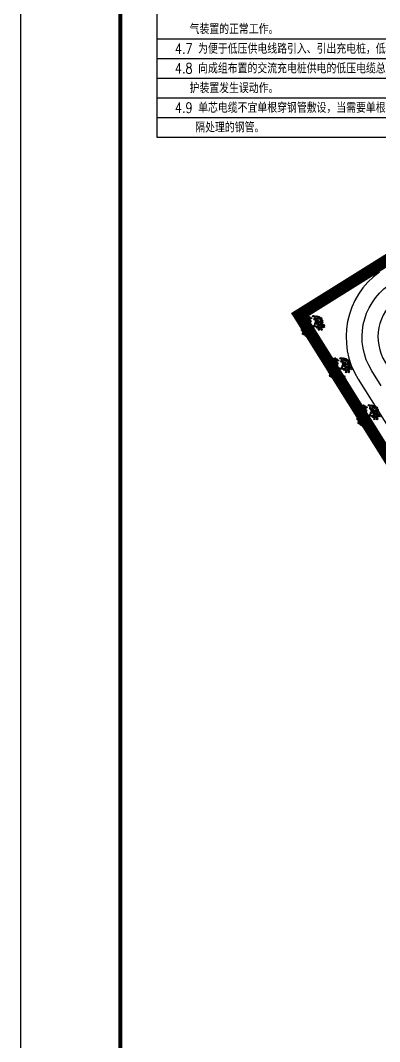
# Model space of a CAD drawing. Extents: x -809667 to 586099, y 3084146 to 3634412.
# Drawn here: x 381084.4 to 381129.4, y 3086078.9 to 3086207 of the extents above; entities that cross this region are included whole.
import ezdxf

# ---------------------------------------------------------------- set-up
doc = ezdxf.new("R2010")
doc.units = 0
doc.header["$LTSCALE"] = 0.5
doc.layers.get('0').update_dxf_attribs({"linetype": 'CONTINUOUS'})
for name, color, linetype in [('EQUIP-箱柜', 3, 'CONTINUOUS'), ('PUB_TITLE', 4, 'CONTINUOUS'), ('乔木', 84, 'CONTINUOUS'), ('文字', 7, 'CONTINUOUS')]:
    doc.layers.add(name, color=color, linetype=linetype)
doc.styles.add('_TEL_DIM', font='SIMPLEX', dxfattribs={"width": 0.8, "height": 3.5, "bigfont": 'HZTXT'})

# ---------------------------------------------------------------- blocks, each defined once
blk = doc.blocks.new('gc125')
at = {"color": 0}
blk.add_line((0, 0.8), (0, 2.2), dxfattribs=at)
blk.add_circle((0, 0), 0.8, dxfattribs=at)
blk = doc.blocks.new('幌伞枫')
at = {"layer": '乔木', "color": 0}
for p, q in [((-677, 937), (-604, 995)), ((-604, 995), (-531, 966)), ((-531, 995), (-450, 1054)), ((-523, 937), (-531, 995)), ((-450, 1054), (-384, 1025)), ((-384, 1025), (-450, 929)), ((-9, 966), (27, 1054)), ((27, 1054), (101, 1061)), ((101, 1061), (86, 944)), ((123, 966), (145, 1032)), ((145, 1032), (203, 1025)), ((203, 1025), (247, 937)), ((247, 937), (284, 1025)), ((284, 1025), (365, 1032)), ((365, 1032), (350, 915)), ((380, 937), (409, 1003)), ((409, 1003), (468, 995)), ((424, 900), (460, 988)), ((460, 988), (534, 995)), ((468, 995), (504, 900)), ((534, 995), (519, 878)), ((-1125, 166), (-1059, 195)), ((-1125, 63), (-1125, 166)), ((-1074, 34), (-1125, 63)), ((-1081, 320), (-1015, 357)), ((-1081, 217), (-1081, 320)), ((-1030, 188), (-1081, 217)), ((-1022, 85), (-1074, 34)), ((-1059, 195), (-1022, 85)), ((-1044, -10), (-986, 92)), ((-1037, 489), (-971, 525)), ((-1037, 393), (-1037, 489)), ((-986, 364), (-1037, 393)), ((-978, 239), (-1030, 188)), ((-1015, 357), (-978, 239)), ((-993, 643), (-927, 680)), ((-993, 548), (-993, 643)), ((-942, 518), (-993, 548)), ((-934, 408), (-986, 364)), ((-986, 92), (-912, 92)), ((-971, 525), (-934, 408)), ((-898, 34), (-971, -32)), ((-956, 320), (-898, 423)), ((-883, 291), (-956, 320)), ((-890, 570), (-942, 518)), ((-927, 680), (-890, 570)), ((-927, 195), (-861, 225)), ((-927, 92), (-927, 195)), ((-876, 63), (-927, 92)), ((-912, 92), (-898, 34)), ((-898, 423), (-824, 423)), ((-883, 349), (-817, 386)), ((-810, 364), (-883, 291)), ((-883, 247), (-883, 349)), ((-832, 217), (-883, 247)), ((-824, 114), (-876, 63)), ((-861, 225), (-824, 114)), ((-846, 19), (-788, 122)), ((-773, -3), (-846, 19)), ((-780, 269), (-832, 217)), ((-824, 423), (-810, 364)), ((-817, 518), (-699, 533)), ((-795, 445), (-817, 518)), ((-817, 386), (-780, 269)), ((-810, 628), (-736, 687)), ((-802, 570), (-810, 628)), ((-736, 562), (-802, 570)), ((-699, 430), (-795, 445)), ((-788, 122), (-714, 122)), ((-773, 203), (-655, 217)), ((-751, 129), (-773, 203)), ((-699, 63), (-773, -3)), ((-758, 313), (-685, 371)), ((-751, 254), (-758, 313)), ((-685, 247), (-751, 254)), ((-648, 114), (-751, 129)), ((-736, 687), (-663, 658)), ((-663, 658), (-736, 562)), ((-714, 122), (-699, 63)), ((-699, 533), (-663, 474)), ((-663, 474), (-699, 430)), ((-685, 826), (-567, 841)), ((-663, 753), (-685, 826)), ((-685, 371), (-619, 342)), ((-619, 342), (-685, 247)), ((-670, 878), (-677, 937)), ((-604, 870), (-670, 878)), ((-567, 738), (-663, 753)), ((-663, 687), (-582, 746)), ((-655, 628), (-663, 687)), ((-582, 614), (-655, 628)), ((-655, 217), (-611, 158)), ((-611, 158), (-648, 114)), ((-531, 129), (-641, 203)), ((-531, 195), (-633, 254)), ((-611, 371), (-531, 430)), ((-604, 313), (-611, 371)), ((-531, 966), (-604, 870)), ((-538, 305), (-604, 313)), ((-582, 746), (-516, 716)), ((-516, 716), (-582, 614)), ((-567, 841), (-531, 782)), ((-531, 782), (-567, 738)), ((-545, 709), (-428, 724)), ((-523, 636), (-545, 709)), ((-465, 401), (-538, 305)), ((-531, 819), (-457, 878)), ((-523, 760), (-531, 819)), ((-531, 430), (-465, 401)), ((-252, 158), (-531, 195)), ((-259, 85), (-531, 129)), ((-450, 929), (-523, 937)), ((-457, 746), (-523, 760)), ((-421, 621), (-523, 636)), ((-457, 878), (-391, 848)), ((-391, 848), (-457, 746)), ((-457, 342), (-332, 364)), ((-428, 276), (-457, 342)), ((-443, 452), (-369, 518)), ((-435, 393), (-443, 452)), ((-369, 386), (-435, 393)), ((-428, 724), (-384, 665)), ((-332, 261), (-428, 276)), ((-384, 665), (-421, 621)), ((-391, 628), (-274, 643)), ((-369, 555), (-391, 628)), ((-384, 870), (-303, 937)), ((-377, 819), (-384, 870)), ((-384, 738), (-310, 804)), ((-377, 680), (-384, 738)), ((-310, 804), (-377, 819)), ((-310, 672), (-377, 680)), ((-274, 548), (-369, 555)), ((-369, 518), (-296, 481)), ((-296, 481), (-369, 386)), ((-332, 364), (-296, 305)), ((-296, 305), (-332, 261)), ((-257, 346), (-327, 441)), ((-222, 377), (-311, 462)), ((-237, 900), (-310, 804)), ((-310, 804), (-237, 768)), ((-237, 768), (-310, 672)), ((-303, 937), (-237, 900)), ((-296, 511), (-215, 577)), ((-288, 452), (-296, 511)), ((-215, 445), (-288, 452)), ((-274, 643), (-237, 592)), ((-237, 592), (-274, 548)), ((-112, 4), (-259, 85)), ((-252, 158), (-257, 346)), ((-237, 797), (-156, 863)), ((-230, 738), (-237, 797)), ((-156, 731), (-230, 738)), ((-206, 307), (-222, 377)), ((-215, 577), (-149, 540)), ((-149, 540), (-215, 445)), ((-188, 124), (-206, 307)), ((-76, 63), (-188, 124)), ((-156, 863), (-90, 826)), ((-90, 826), (-156, 731)), ((-76, -84), (-112, 4)), ((-9, -18), (-76, 63)), ((20, 915), (-9, 966)), ((-9, -18), (174, 151)), ((86, 944), (20, 915)), ((108, 650), (145, 738)), ((137, 599), (108, 650)), ((196, 878), (123, 966)), ((137, 804), (167, 870)), ((211, 716), (137, 804)), ((203, 628), (137, 599)), ((145, 738), (218, 746)), ((152, 26), (240, 122)), ((152, 26), (318, 4)), ((167, 870), (225, 863)), ((174, 151), (225, 276)), ((247, 937), (196, 878)), ((218, 746), (203, 628)), ((262, 775), (211, 716)), ((225, 863), (262, 775)), ((225, 276), (277, 357)), ((240, 650), (262, 716)), ((313, 562), (240, 650)), ((240, 122), (291, 261)), ((284, 885), (247, 937)), ((255, 489), (284, 555)), ((328, 401), (255, 489)), ((262, 716), (321, 709)), ((277, 357), (336, 393)), ((350, 915), (284, 885)), ((284, 555), (336, 548)), ((291, 261), (372, 364)), ((295, -42), (527, 53)), ((306, 540), (350, 636)), ((343, 496), (306, 540)), ((365, 621), (313, 562)), ((318, 4), (524, 78)), ((321, 709), (365, 621)), ((380, 459), (328, 401)), ((336, 548), (380, 459)), ((336, 393), (344, 419)), ((409, 518), (343, 496)), ((350, 636), (424, 636)), ((365, 225), (402, 313)), ((402, 173), (365, 225)), ((372, 364), (468, 393)), ((460, 848), (380, 937)), ((402, 775), (424, 841)), ((475, 687), (402, 775)), ((402, 313), (482, 320)), ((468, 203), (402, 173)), ((424, 636), (409, 518)), ((453, 848), (424, 900)), ((424, 841), (482, 834)), ((446, 548), (468, 606)), ((519, 452), (446, 548)), ((519, 878), (453, 848)), ((504, 900), (460, 848)), ((460, 386), (490, 452)), ((534, 291), (460, 386)), ((468, 606), (526, 599)), ((482, 320), (468, 203)), ((526, 746), (475, 687)), ((482, 834), (526, 746)), ((490, 452), (541, 445)), ((497, 225), (526, 291)), ((570, 136), (497, 225)), ((570, 511), (519, 452)), ((519, 63), (541, 129)), ((592, -25), (519, 63)), ((526, 599), (570, 511)), ((526, 291), (585, 283)), ((585, 349), (534, 291)), ((541, 445), (585, 349)), ((541, 129), (600, 122)), ((556, 900), (578, 966)), ((629, 812), (556, 900)), ((570, 738), (600, 804)), ((644, 650), (570, 738)), ((622, 188), (570, 136)), ((578, 966), (636, 959)), ((585, 283), (622, 188)), ((592, 408), (629, 496)), ((629, 357), (592, 408)), ((644, 34), (592, -25)), ((600, 804), (658, 797)), ((600, 122), (644, 34)), ((681, 870), (629, 812)), ((629, 496), (710, 503)), ((695, 386), (629, 357)), ((636, 959), (681, 870)), ((695, 709), (644, 650)), ((651, 775), (688, 863)), ((681, 724), (651, 775)), ((658, 797), (695, 709)), ((673, 70), (710, 166)), ((703, 26), (673, 70)), ((747, 753), (681, 724)), ((688, 863), (761, 870)), ((710, 503), (695, 386)), ((769, 48), (703, 26)), ((710, 166), (783, 166)), ((717, 525), (754, 614)), ((747, 481), (717, 525)), ((725, 408), (754, 474)), ((798, 320), (725, 408)), ((761, 870), (747, 753)), ((813, 503), (747, 481)), ((747, 247), (769, 313)), ((820, 158), (747, 247)), ((754, 614), (827, 621)), ((754, 474), (813, 467)), ((769, 313), (827, 305)), ((783, 166), (769, 48)), ((783, 775), (805, 841)), ((857, 687), (783, 775)), ((798, 614), (827, 680)), ((871, 525), (798, 614)), ((849, 371), (798, 320)), ((805, 841), (864, 834)), ((805, 78), (827, 144)), ((879, -18), (805, 78)), ((827, 621), (813, 503)), ((813, 467), (849, 371)), ((871, 217), (820, 158)), ((827, 680), (886, 672)), ((827, 305), (871, 217)), ((827, 144), (886, 136)), ((849, 525), (871, 592)), ((923, 437), (849, 525)), ((908, 746), (857, 687)), ((864, 834), (908, 746)), ((864, 364), (893, 430)), ((937, 276), (864, 364)), ((871, 592), (930, 584)), ((923, 584), (871, 525)), ((879, 122), (923, 210)), ((915, 78), (879, 122)), ((930, 41), (879, -18)), ((886, 672), (923, 584)), ((886, 136), (930, 41)), ((893, 430), (952, 423)), ((981, 100), (915, 78)), ((974, 496), (923, 437)), ((923, 210), (996, 217)), ((930, 584), (974, 496)), ((989, 335), (937, 276)), ((952, 423), (989, 335)), ((996, 217), (981, 100)), ((1011, 122), (1040, 188)), ((1092, 34), (1011, 122)), ((1033, -40), (1055, 26)), ((1040, 188), (1099, 180)), ((1055, 26), (1114, 19)), ((1143, 92), (1092, 34)), ((1099, 180), (1143, 92)), ((1114, 19), (1158, -69)), ((-1089, -304), (-1030, -253)), ((-1067, -399), (-1089, -304)), ((-1081, -142), (-1022, -91)), ((-1052, -238), (-1081, -142)), ((-1008, -414), (-1067, -399)), ((-1000, -253), (-1052, -238)), ((-971, -32), (-1044, -10)), ((-1030, -253), (-971, -355)), ((-1022, -91), (-964, -194)), ((-971, -355), (-1008, -414)), ((-964, -194), (-1000, -253)), ((-986, -664), (-927, -620)), ((-964, -759), (-986, -664)), ((-978, -502), (-920, -458)), ((-956, -598), (-978, -502)), ((-971, -451), (-934, -341)), ((-898, -465), (-971, -451)), ((-912, -781), (-964, -759)), ((-898, -620), (-956, -598)), ((-934, -341), (-868, -326)), ((-927, -620), (-868, -722)), ((-920, -458), (-861, -561)), ((-868, -722), (-912, -781)), ((-839, -377), (-898, -465)), ((-861, -561), (-898, -620)), ((-876, -443), (-817, -399)), ((-846, -539), (-876, -443)), ((-868, -326), (-839, -377)), ((-868, -818), (-832, -700)), ((-795, -825), (-868, -818)), ((-861, -282), (-802, -238)), ((-839, -385), (-861, -282)), ((-795, -561), (-846, -539)), ((-780, -399), (-839, -385)), ((-832, -700), (-766, -686)), ((-817, -399), (-758, -502)), ((-802, -238), (-744, -341)), ((-758, -502), (-795, -561)), ((-744, -744), (-795, -825)), ((-744, -341), (-780, -399)), ((-766, -686), (-744, -744)), ((-766, -825), (-699, -774)), ((-736, -921), (-766, -825)), ((-751, -598), (-714, -480)), ((-677, -605), (-751, -598)), ((-751, -664), (-692, -620)), ((-729, -759), (-751, -664)), ((-744, -392), (-685, -341)), ((-722, -487), (-744, -392)), ((-736, -231), (-677, -179)), ((-707, -326), (-736, -231)), ((-685, -935), (-736, -921)), ((-670, -781), (-729, -759)), ((-663, -502), (-722, -487)), ((-714, -480), (-648, -465)), ((-655, -348), (-707, -326)), ((-699, -774), (-641, -884)), ((-692, -620), (-633, -722)), ((-685, -341), (-626, -443)), ((-641, -884), (-685, -935)), ((-677, -179), (-619, -289)), ((-626, -524), (-677, -605)), ((-633, -722), (-670, -781)), ((-626, -443), (-663, -502)), ((-619, -289), (-655, -348)), ((-648, -465), (-626, -524)), ((-641, -972), (-604, -862)), ((-567, -987), (-641, -972)), ((-633, -752), (-575, -708)), ((-611, -847), (-633, -752)), ((-626, -539), (-589, -429)), ((-553, -554), (-626, -539)), ((-626, -590), (-567, -546)), ((-597, -693), (-626, -590)), ((-553, -869), (-611, -847)), ((-604, -862), (-538, -847)), ((-545, -708), (-597, -693)), ((-589, -429), (-523, -414)), ((-575, -708), (-516, -810)), ((-567, -546), (-509, -649)), ((-516, -899), (-567, -987)), ((-494, -465), (-553, -554)), ((-516, -810), (-553, -869)), ((-509, -649), (-545, -708)), ((-538, -847), (-516, -899)), ((-523, -414), (-494, -465)), ((-516, -906), (-479, -788)), ((-443, -913), (-516, -906)), ((-509, -979), (-391, -965)), ((-487, -1053), (-509, -979)), ((-494, -766), (-435, -715)), ((-472, -862), (-494, -766)), ((-487, -451), (-428, -399)), ((-465, -546), (-487, -451)), ((-487, -605), (-428, -554)), ((-457, -700), (-487, -605)), ((-479, -289), (-421, -245)), ((-457, -385), (-479, -289)), ((-479, -788), (-413, -781)), ((-413, -877), (-472, -862)), ((-413, -568), (-465, -546)), ((-399, -407), (-457, -385)), ((-406, -722), (-457, -700)), ((-384, -832), (-443, -913)), ((-435, -715), (-377, -818)), ((-428, -399), (-369, -510)), ((-428, -554), (-369, -664)), ((-421, -245), (-362, -348)), ((-369, -510), (-413, -568)), ((-413, -781), (-384, -832)), ((-377, -818), (-413, -877)), ((-369, -664), (-406, -722)), ((-362, -348), (-399, -407)), ((-391, -965), (-354, -1023)), ((-377, -913), (-340, -803)), ((-303, -928), (-377, -913)), ((-369, -598), (-332, -487)), ((-296, -612), (-369, -598)), ((-340, -803), (-274, -788)), ((-332, -487), (-266, -473)), ((-244, -840), (-303, -928)), ((-244, -524), (-296, -612)), ((-288, -664), (-171, -649)), ((-266, -737), (-288, -664)), ((-215, -311), (-285, -477)), ((-274, -788), (-244, -840)), ((-266, -473), (-244, -524)), ((-171, -752), (-266, -737)), ((-252, -1001), (-230, -935)), ((-156, -341), (-230, -532)), ((-230, -532), (-186, -627)), ((-230, -847), (-112, -840)), ((-208, -921), (-230, -847)), ((-230, -935), (-178, -928)), ((-120, -253), (-215, -311)), ((-112, -935), (-208, -921)), ((-178, -928), (-120, -1016)), ((-171, -649), (-127, -708)), ((-127, -708), (-171, -752)), ((-61, -304), (-156, -341)), ((-142, -737), (-24, -730)), ((-127, -810), (-142, -737)), ((-24, -832), (-127, -810)), ((-76, -84), (-120, -253)), ((-112, -840), (-76, -891)), ((-76, -891), (-112, -935)), ((-90, -921), (27, -913)), ((-68, -994), (-90, -921)), ((-61, -304), (38, -431)), ((-24, -686), (-9, -620)), ((64, -766), (-24, -686)), ((-24, -730), (13, -788)), ((13, -788), (-24, -832)), ((42, -98), (-20, -221)), ((-20, -221), (62, -380)), ((-9, -18), (-9, -18)), ((-9, -18), (-9, -18)), ((-9, -18), (-9, -18)), ((-9, -18), (-9, -18)), ((-9, -18), (-9, -18)), ((-9, -18), (-9, -18)), ((-9, -18), (-9, -18)), ((-9, -18), (-9, -18)), ((-9, -18), (-9, -18)), ((-9, -18), (-9, -18)), ((-9, -18), (-9, -18)), ((-9, -18), (-9, -18)), ((-9, -18), (-9, -18)), ((-9, -18), (-9, -18)), ((-9, -18), (-9, -18)), ((-9, -18), (-9, -18)), ((-9, -18), (-9, -18)), ((-9, -18), (-9, -18)), ((-9, -18), (-9, -18)), ((-9, -18), (-9, -18)), ((-9, -18), (-9, -18)), ((-9, -18), (-9, -18)), ((-9, -18), (-9, -18)), ((-9, -18), (-9, -18)), ((-9, -18), (-9, -18)), ((-9, -18), (-9, -18)), ((-9, -18), (-9, -18)), ((-9, -18), (-9, -18)), ((-9, -18), (-9, -18)), ((-9, -18), (-9, -18)), ((-9, -18), (-9, -18)), ((-9, -18), (-9, -18)), ((-9, -18), (-9, -18)), ((-9, -18), (-9, -18)), ((-9, -18), (-9, -18)), ((-9, -18), (-9, -18)), ((-9, -18), (-9, -18)), ((-9, -18), (-9, -18)), ((-9, -18), (-9, -18)), ((-9, -18), (-9, -18)), ((-9, -620), (49, -612)), ((27, -869), (42, -803)), ((115, -950), (27, -869)), ((27, -913), (71, -972)), ((71, -972), (27, -1016)), ((38, -431), (49, -612)), ((42, -98), (109, -22)), ((42, -803), (101, -803)), ((49, -612), (101, -700)), ((62, -380), (79, -664)), ((101, -700), (64, -766)), ((93, -730), (218, -715)), ((115, -803), (93, -730)), ((101, -803), (159, -884)), ((109, -22), (295, -42)), ((218, -818), (115, -803)), ((159, -884), (115, -950)), ((167, -928), (284, -921)), ((189, -1001), (167, -928)), ((218, -715), (255, -774)), ((255, -774), (218, -818)), ((240, -803), (358, -796)), ((262, -877), (240, -803)), ((358, -891), (262, -877)), ((284, -921), (328, -979)), ((328, -979), (284, -1023)), ((358, -752), (372, -686)), ((446, -832), (358, -752)), ((358, -796), (394, -847)), ((394, -847), (358, -891)), ((372, -686), (431, -678)), ((387, -142), (424, -47)), ((424, -187), (387, -142)), ((424, -47), (504, -47)), ((490, -165), (424, -187)), ((431, -678), (482, -766)), ((431, -950), (446, -884)), ((519, -1031), (431, -950)), ((482, -766), (446, -832)), ((446, -884), (504, -884)), ((504, -47), (490, -165)), ((504, -884), (556, -965)), ((519, -135), (548, -76)), ((592, -231), (519, -135)), ((556, -965), (519, -1031)), ((541, -297), (563, -231)), ((614, -392), (541, -297)), ((548, -76), (607, -84)), ((563, -231), (622, -238)), ((644, -172), (592, -231)), ((607, -84), (644, -172)), ((666, -333), (614, -392)), ((622, -238), (666, -333)), ((644, -150), (681, -62)), ((673, -201), (644, -150)), ((739, -172), (673, -201)), ((681, -62), (754, -54)), ((754, -54), (739, -172)), ((776, -150), (805, -84)), ((849, -238), (776, -150)), ((791, -311), (820, -245)), ((871, -399), (791, -311)), ((805, -84), (857, -91)), ((820, -84), (849, -18)), ((893, -172), (820, -84)), ((820, -245), (879, -253)), ((849, -18), (908, -25)), ((901, -187), (849, -238)), ((857, -91), (901, -187)), ((915, -341), (871, -399)), ((879, -253), (915, -341)), ((945, -120), (893, -172)), ((908, -25), (945, -120)), ((1106, -128), (1033, -40)), ((1158, -69), (1106, -128)), ((-391, -1067), (-487, -1053)), ((-354, -1023), (-391, -1067)), ((-362, -1053), (-244, -1045)), ((-347, -1126), (-362, -1053)), ((-244, -1141), (-347, -1126)), ((-164, -1082), (-252, -1001)), ((-244, -1045), (-208, -1097)), ((-208, -1097), (-244, -1141)), ((-120, -1016), (-164, -1082)), ((27, -1016), (-68, -994)), ((284, -1023), (189, -1001)), ((313, -1009), (431, -994)), ((328, -1082), (313, -1009)), ((431, -1097), (328, -1082)), ((431, -994), (468, -1053)), ((468, -1053), (431, -1097))]:
    blk.add_line(p, q, dxfattribs=at)
blk = doc.blocks.new('23424')
at = {"layer": '文字', "color": 8, "linetype": 'Continuous'}
blk.add_line((381872.35, 3087689.7), (381921.95, 3087610.37), dxfattribs=at)
at = {"layer": '文字', "color": 8, "linetype": 'Continuous', "flags": 128}
for points, const_width in [([(381912.25, 3087729.7), (381918.71, 3087733.8), (382022.97, 3087808.81), (382085.25, 3087680.65), (382122.98, 3087633.36), (381994.67, 3087618.74), (381946.12, 3087613.2), (381925.77, 3087600.48), (381864.96, 3087697.75), (381885.31, 3087710.48), (381885.31, 3087710.48), (381885.31, 3087710.48), (381912.25, 3087729.7)], 0.5), ([(381885.31, 3087710.48), (381864.96, 3087697.75), (381925.77, 3087600.48), (381946.12, 3087613.2), (381994.67, 3087618.74)], 1.5)]:
    blk.add_lwpolyline(points, dxfattribs=dict(at, const_width=const_width))
for points in [[(381895.7, 3087712.98), (381877.34, 3087699.88, 0.396485), (381875.74, 3087691.82), (381886.91, 3087673.96, 0.414214), (381895.17, 3087672.06), (381914.25, 3087683.98, 0.414214), (381916.16, 3087692.25), (381904.27, 3087711.27)], [(381875.24, 3087688.85), (381874.05, 3087690.76, -0.396485), (381876.18, 3087701.51), (381876.92, 3087702.04)]]:
    blk.add_lwpolyline(points, format="xyb", dxfattribs=at)
at = {"layer": '文字', "color": 8, "linetype": 'Continuous'}
blk.add_arc((381880.83, 3087695), 10, 125.5035, 212.0138, dxfattribs=at)
at = {"layer": '文字', "color": 8, "linetype": 'Continuous', "xscale": 0.0013, "yscale": 0.0013, "zscale": 0.0013}
for p in [(381866.64, 3087696.33), (381870.05, 3087691.03), (381873.61, 3087685.13)]:
    blk.add_blockref('幌伞枫', p, dxfattribs=at)
at = {"layer": '文字', "color": 8, "linetype": 'Continuous', "xscale": 0.5, "yscale": 0.5, "rotation": 180}
blk.add_blockref('gc125', (381869.96, 3087689.91, 1.22), dxfattribs=at)

msp = doc.modelspace()

# ---------------------------------------------------------------- linework, layer by layer
at = {"layer": 'EQUIP-箱柜', "color": 0}
for p, q in [((381101.469, 3086298.444), (381101.469, 3086192.338)), ((381101.469, 3086204.676), (381164.647, 3086204.676)), ((381101.469, 3086202.208), (381164.647, 3086202.208)), ((381101.469, 3086199.741), (381164.647, 3086199.741)), ((381101.469, 3086197.273), (381164.647, 3086197.273)), ((381101.469, 3086194.806), (381164.647, 3086194.806)), ((381101.469, 3086192.338), (381164.647, 3086192.338))]:
    msp.add_line(p, q, dxfattribs=at)
at = {"layer": 'PUB_TITLE', "linetype": 'Continuous'}
msp.add_lwpolyline([(381084.377, 3086010.257), (381504.877, 3086010.257), (381504.877, 3086307.257), (381084.377, 3086307.257)], close=True, dxfattribs=at)
at = {"layer": 'PUB_TITLE', "linetype": 'Continuous', "const_width": 0.5}
msp.add_lwpolyline([(381096.877, 3086015.257), (381499.877, 3086015.257), (381499.877, 3086302.257), (381096.877, 3086302.257)], close=True, dxfattribs=at)

# ---------------------------------------------------------------- block references
at = {"layer": '文字', "color": 8, "linetype": 'Continuous'}
msp.add_blockref('23424', (-745.658, -1527.708), dxfattribs=at)

# ---------------------------------------------------------------- texts
at = {"layer": 'EQUIP-箱柜', "color": 0, "style": '_TEL_DIM', "width": 0.8}
for s, height, p in [('气装置的正常工作。', 1.288, (381105.568, 3086205.281)), ('4.7 为便于低压供电线路引入、引出充电桩，低压线路的截面不宜大于120平方毫米。 ', 1.28796, (381103.723, 3086202.813)), ('4.8 向成组布置的交流充电桩供电的低压电缆总长度应保证电缆线路正常泄露电流不使剩余电流保', 1.28796, (381103.723, 3086200.346)), ('护装置发生误动作。 ', 1.288, (381105.568, 3086197.878)), ('4.9 单芯电缆不宜单根穿钢管敷设，当需要单根穿管时，应采用非导磁管材，也可采用经过磁路分', 1.28796, (381103.723, 3086195.41)), (' 隔处理的钢管。 ', 1.288, (381105.568, 3086192.943))]:
    msp.add_text(s, height=height, dxfattribs=at).set_placement(p)

doc.saveas('drawing.dxf')
